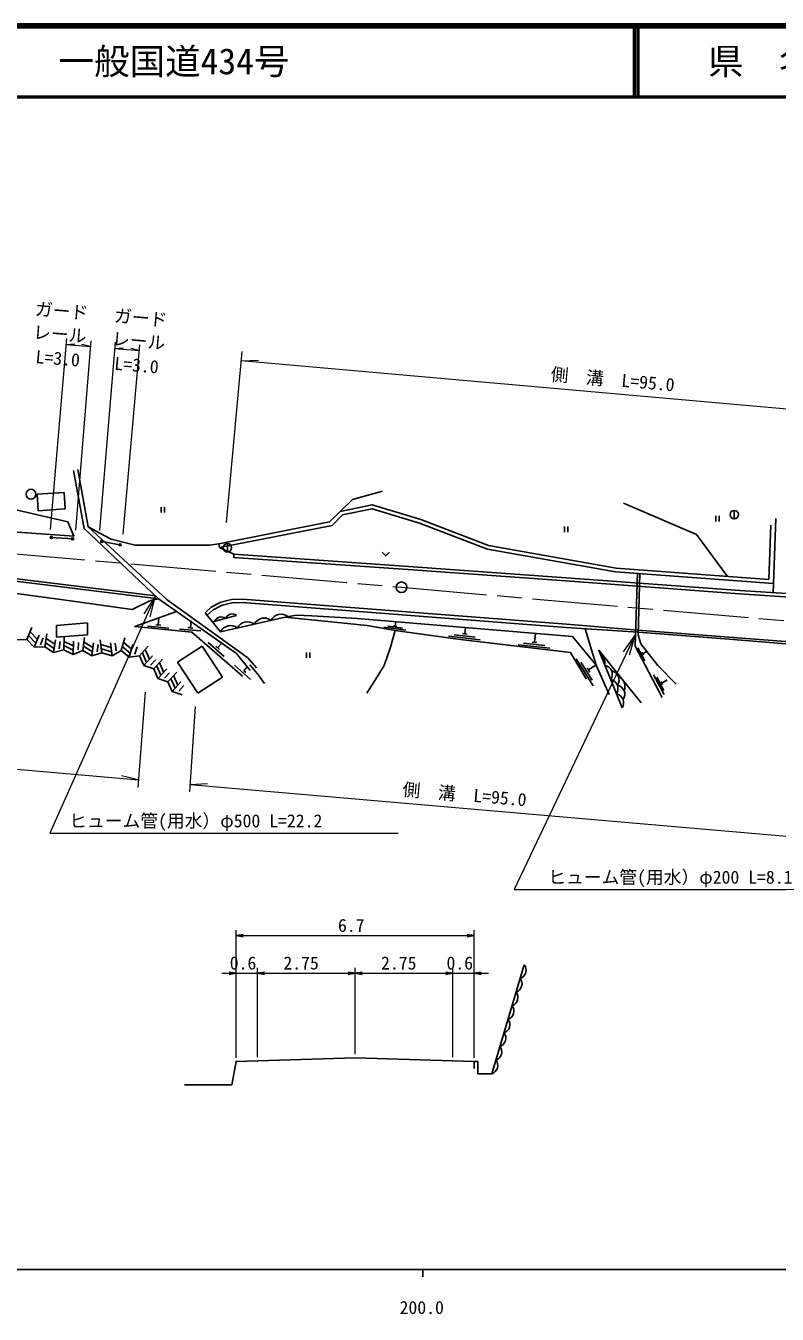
# Model space of a CAD drawing. Units: millimetres, scale not verified, with parts at other scales. Extents: x 40000 to 680000, y 20000 to 380000.
# Drawn here: x 212122 to 317871, y 198715 to 380000 of the extents above; entities that cross this region are included whole.
import ezdxf
from ezdxf.enums import TextEntityAlignment as Align

# ---------------------------------------------------------------- set-up
doc = ezdxf.new("R2010")
doc.units = ezdxf.units.MM
doc.header["$LTSCALE"] = 1000
doc.linetypes.add('CHAIN', pattern=[18.5, 12, -1.5, 3.5, -1.5])
for name, color, linetype, lineweight in [('M-BGD', 7, 'Continuous', 25), ('M-BMK', 2, 'CHAIN', 13), ('M-BMK-ROW', 30, 'Continuous', 25), ('M-BMK-SRVR', 3, 'Continuous', 25), ('M-STR-HTXT', 7, 'Continuous', 13), ('M-TTL', 2, 'Continuous', 140), ('M-TTL-BAND', 7, 'Continuous', 25), ('M-TTL-LINE', 7, 'Continuous', 50)]:
    doc.layers.add(name, color=color, linetype=linetype, lineweight=lineweight)
doc.layers.add('M-TTL-TXT', color=7, linetype='Continuous')
doc.styles.add('ＭＳ ゴシック', font='')
doc.styles.get('ＭＳ ゴシック').set_extended_font_data('MS Gothic')

# ---------------------------------------------------------------- blocks, each defined once
blk = doc.blocks.new('open_arrow')
at = {"color": 0, "linetype": 'Continuous', "lineweight": -2}
blk.add_lwpolyline([(7.5, 1.25), (0, 0), (7.5, -1.25)], dxfattribs=at)

msp = doc.modelspace()

# ---------------------------------------------------------------- linework, layer by layer
at = {"layer": 'M-BGD'}
for p, q in [((213739, 314090), (217548, 314337)), ((213739, 314090), (213863, 311773)), ((217548, 314337), (217673, 312020)), ((213863, 311773), (217673, 312020)), ((231173, 312279), (231173, 311496)), ((231640, 312279), (231640, 311496)), ((306529, 308419), (296217, 312830)), ((311825, 311821), (311825, 310621)), ((309236, 311026), (309236, 310243)), ((309703, 311026), (309703, 310243)), ((317317, 300220), (317676, 310670)), ((287924, 309550), (287924, 308767)), ((288391, 309550), (288391, 308767)), ((310895, 302532), (306529, 308419)), ((316704, 302101), (316947, 309756)), ((215577, 308018), (218877, 307803)), ((222668, 307487), (225561, 306943)), ((240496, 307149), (240496, 305949)), ((216455, 295624), (220787, 295971)), ((216468, 293954), (216455, 295624)), ((220800, 294301), (220787, 295971)), ((229255, 295531), (232243, 295260)), ((230427, 295726), (231124, 295663)), ((230776, 295695), (230867, 296698)), ((235287, 295288), (235378, 296291)), ((238413, 296122), (241780, 297015)), ((263051, 295516), (265131, 295228)), ((263877, 295614), (264362, 295546)), ((264120, 295580), (264197, 296135)), ((212992, 295344), (212288, 293638)), ((212516, 294190), (213537, 293119)), ((212743, 294741), (213764, 293670)), ((214013, 294273), (213309, 292567)), ((214586, 293888), (214183, 292912)), ((215075, 294428), (214789, 292606)), ((214974, 293785), (216217, 292981)), ((216468, 293954), (220800, 294301)), ((217513, 294029), (217461, 292186)), ((220403, 293939), (220165, 292109)), ((226053, 293883), (225530, 292114)), ((233766, 295125), (236753, 294854)), ((234938, 295320), (235635, 295257)), ((262502, 295380), (265622, 294948)), ((271606, 294104), (276078, 293603)), ((272385, 294319), (275366, 293984)), ((273561, 294489), (274257, 294411)), ((273909, 294450), (274006, 295317)), ((283710, 293253), (283850, 294496)), ((212288, 293638), (210809, 293600)), ((212288, 293638), (213309, 292567)), ((214789, 292606), (213309, 292567)), ((214789, 292606), (216031, 291803)), ((214881, 293195), (216124, 292392)), ((216318, 293625), (216031, 291803)), ((217461, 292186), (216031, 291803)), ((216965, 293385), (216801, 292341)), ((217461, 292186), (218796, 291547)), ((217478, 292782), (218813, 292144)), ((217495, 293378), (218830, 292740)), ((218848, 293391), (218796, 291547)), ((220165, 292109), (218796, 291547)), ((219520, 293236), (219491, 292180)), ((220165, 292109), (221429, 291340)), ((220242, 292701), (221506, 291931)), ((220319, 293292), (221583, 292523)), ((221667, 293169), (221429, 291340)), ((222320, 292946), (222184, 291899)), ((222607, 293590), (222848, 291761)), ((222692, 292943), (224112, 292525)), ((222770, 292352), (224190, 291934)), ((224027, 293171), (224268, 291342)), ((225530, 292114), (224268, 291342)), ((224715, 293124), (224853, 292077)), ((225530, 292114), (226658, 291155)), ((225699, 292686), (226826, 291727)), ((225868, 293258), (226995, 292299)), ((227180, 292925), (226658, 291155)), ((227790, 292602), (227491, 291589)), ((229367, 292712), (228125, 291348)), ((228928, 292230), (229524, 290876)), ((236962, 292715), (233481, 290475)), ((236962, 292715), (239824, 288362)), ((237795, 293248), (240020, 291236)), ((238849, 292699), (239368, 292229)), ((239108, 292464), (239697, 293116)), ((281407, 292908), (285879, 292406)), ((282186, 293122), (285167, 292788)), ((283362, 293292), (284058, 293214)), ((298247, 292471), (299249, 290626)), ((298933, 291649), (299512, 291963)), ((222848, 291761), (221429, 291340)), ((222848, 291761), (224268, 291342)), ((228125, 291348), (226658, 291155)), ((228125, 291348), (228721, 289994)), ((228526, 291789), (229122, 290435)), ((229963, 291358), (228721, 289994)), ((230371, 290801), (229660, 290020)), ((231367, 290891), (230125, 289527)), ((230928, 290409), (231524, 289054)), ((233481, 290475), (236342, 286121)), ((251650, 291841), (251650, 291058)), ((252117, 291841), (252117, 291058)), ((289597, 290947), (291987, 287135)), ((290249, 290471), (291843, 287930)), ((298816, 291864), (299049, 291433)), ((230125, 289527), (228721, 289994)), ((230125, 289527), (230721, 288172)), ((230527, 289968), (231123, 288613)), ((231963, 289536), (230721, 288172)), ((232371, 288980), (231660, 288199)), ((233368, 289070), (232126, 287706)), ((232929, 288588), (233525, 287233)), ((239824, 288362), (236342, 286121)), ((241500, 290040), (243725, 288028)), ((242814, 289257), (243289, 289782)), ((242814, 289257), (243073, 289022)), ((291114, 289656), (291486, 289063)), ((291300, 289360), (292360, 290024)), ((300470, 288696), (301972, 285928)), ((300905, 288335), (301907, 286489)), ((232126, 287706), (230721, 288172)), ((232126, 287706), (232722, 286351)), ((232527, 288147), (233123, 286792)), ((233964, 287715), (232722, 286351)), ((234372, 287159), (233661, 286377)), ((301474, 287728), (301707, 287297)), ((301590, 287512), (302360, 287930)), ((234126, 285884), (232722, 286351)), ((275221, 234293), (275221, 233306))]:
    msp.add_line(p, q, dxfattribs=at)
for points in [[(218850, 317421), (220347, 309283), (230820, 299374), (241760, 291661), (243695, 289283)], [(219457, 317581), (220907, 309516), (232034, 299240), (243357, 291059), (244593, 289661)], [(220907, 309516), (222559, 308588), (224139, 307754), (227524, 306921), (237972, 306931), (239279, 307104), (254865, 310223), (258124, 313332), (262346, 314516)], [(239279, 307104), (239397, 306606), (255226, 309704), (256690, 311171), (260848, 312038), (267551, 310014), (277083, 306339), (295130, 303160), (317362, 301511)], [(256372, 311660), (260873, 312594), (267726, 310525), (277228, 306862), (295197, 303696), (316704, 302101)], [(239397, 306606), (241417, 305644), (265974, 303934), (288152, 302334), (312598, 300520), (334630, 299118)], [(75719, 265360), (92139, 276838), (96644, 279663), (100133, 281760), (104031, 283885), (109040, 286416), (111744, 287713), (115322, 289183), (118191, 290237), (121861, 291410), (124824, 292316), (127522, 293002), (132618, 294145), (148605, 297390), (172006, 302256), (186685, 305018), (189809, 304767), (230391, 299779)], [(75917, 265071), (92332, 276546), (96828, 279365), (100307, 281456), (104193, 283575), (109194, 286102), (111886, 287393), (115449, 288857), (118305, 289905), (121966, 291076), (124919, 291979), (127603, 292662), (132691, 293803), (148675, 297048), (172074, 301913), (186704, 304665), (189774, 304419), (230820, 299374)], [(241417, 305644), (241392, 305195), (265942, 303486), (288119, 301885), (312567, 300071), (334492, 298615)], [(262257, 305943), (262788, 305413), (263318, 305943)], [(301672, 285468), (297890, 292723), (298211, 303015)], [(298551, 303004), (298279, 294303), (298667, 293017), (301077, 290011), (303662, 287360)], [(166490, 300752), (187181, 302726), (211143, 300062), (217044, 299299), (227082, 297854), (229668, 299118), (230820, 299374)], [(332195, 292358), (328732, 292639), (320845, 293225), (311042, 293962), (298305, 294978), (288212, 295786), (242603, 299317), (241088, 299254), (239584, 298914), (238226, 298187), (237369, 297411)], [(242600, 288504), (235482, 294659), (227459, 295469), (233348, 297592)], [(237369, 297411), (239525, 294747), (248645, 296800), (260152, 295606), (264126, 294919), (273319, 293631), (288775, 291819), (290990, 288121)], [(332049, 291957), (328707, 292281), (320787, 292913), (311097, 293687), (298313, 294675), (288177, 295337), (242595, 298867), (241147, 298806), (239743, 298489), (238487, 297817), (237671, 297078)], [(248645, 296800), (250225, 297059), (252396, 296975), (258777, 296588), (289050, 294062), (292401, 290036)], [(290829, 295164), (292401, 290036), (294212, 285893)], [(298733, 284743), (292766, 292148), (296026, 284012)], [(245720, 287463), (244727, 288826), (243662, 290069)], [(234456, 230993), (241121, 230993), (241721, 234293), (258471, 234793), (275221, 234293), (275721, 234293), (275721, 232543), (277721, 232543), (282280, 247880)]]:
    msp.add_lwpolyline(points, dxfattribs=at)
msp.add_lwpolyline([(193599, 309955), (218904, 308197), (218053, 310199), (201771, 313959)], close=True, dxfattribs=at)
for centre, radius in [((212859, 314093), 700), ((311825, 311221), 600), ((215725, 308008), 150), ((218728, 307813), 150), ((222815, 307459), 150), ((225414, 306970), 150), ((240496, 306549), 600)]:
    msp.add_circle(centre, radius, dxfattribs=at)
for centre, radius, start, end in [((239609, 295855), 978, 50.08362, 159.61844), ((240938, 294012), 1593, 52.88273, 152.49089), ((241153, 296265), 978, 50.08362, 159.61844), ((243311, 294546), 1593, 52.88273, 152.49089), ((245685, 295080), 1593, 52.88273, 152.49089), ((248059, 295615), 1593, 52.88273, 152.49089), ((291223, 290194), 2412, 355.36533, 48.30656), ((293391, 288747), 1275, 324.33194, 79.33994), ((294339, 287968), 1275, 324.33194, 79.33994), ((294915, 287041), 1527, 337.10011, 66.57178), ((294191, 286751), 1275, 324.33194, 79.33994), ((295139, 285973), 1275, 324.33194, 79.33994), ((294991, 284755), 1275, 324.33194, 79.33994), ((281276, 247135), 1250, 290.31568, 36.57588), ((280706, 245218), 1250, 290.31568, 36.57588), ((280136, 243301), 1250, 290.31568, 36.57588), ((279567, 241384), 1250, 290.31568, 36.57588), ((278997, 239467), 1250, 290.31568, 36.57588), ((278427, 237550), 1250, 290.31568, 36.57588), ((277857, 235632), 1250, 290.31568, 36.57588), ((277287, 233715), 1250, 290.31568, 36.57588)]:
    msp.add_arc(centre, radius, start, end, dxfattribs=at)
at = {"layer": 'M-BMK'}
msp.add_lwpolyline([(74058, 267790), (90655, 279315), (96855, 283505), (102730, 286831), (110697, 290630), (119693, 294384), (125025, 295940), (131705, 297435), (164779, 305002), (171015, 306321), (174455, 307025), (179039, 307518), (184655, 307755), (190054, 307477), (264991, 300999), (364717, 292300), (463462, 283856)], dxfattribs=at)
at = {"layer": 'M-BMK-ROW'}
msp.add_lwpolyline([(264126, 294919), (263432, 292593), (262555, 289979), (261321, 288028), (260105, 286102)], dxfattribs=at)
at = {"layer": 'M-BMK-SRVR'}
msp.add_circle((264991, 300999), 750, dxfattribs=at)
at = {"layer": 'M-STR-HTXT'}
for p, q in [((217858, 335979), (215555, 309104)), ((221293, 335688), (219125, 309052)), ((224722, 335479), (222510, 308994)), ((217789, 335173), (219014, 335250)), ((217789, 335174), (221228, 334894)), ((221228, 334894), (220030, 335163)), ((224649, 334608), (225875, 334672)), ((224649, 334608), (228079, 334306)), ((228149, 335104), (225803, 308483)), ((228077, 334291), (226887, 334590)), ((242535, 334178), (240305, 310094)), ((242411, 332841), (244863, 332968)), ((336568, 324544), (242411, 332841)), ((228933, 286256), (227900, 272830)), ((235958, 284242), (235155, 272227)), ((227982, 273897), (225590, 274450)), ((235224, 273258), (237676, 273389)), ((235224, 273258), (329541, 265088)), ((241721, 247196), (241721, 252737)), ((241721, 251987), (275221, 251987)), ((275221, 247196), (275221, 252737)), ((239721, 246696), (246721, 246696)), ((241721, 234793), (241721, 247446)), ((244721, 234883), (244721, 247446)), ((244721, 246696), (258471, 246696)), ((258471, 235293), (258471, 247446)), ((258471, 246696), (272221, 246696)), ((270221, 246696), (277221, 246696)), ((272221, 234883), (272221, 247446)), ((275221, 234793), (275221, 247446))]:
    msp.add_line(p, q, dxfattribs=at)
for points in [[(230391, 299779), (215503, 266408), (264550, 266408)], [(297943, 294422), (280834, 258482), (329881, 258482)], [(91121, 242831), (96992, 246855), (107202, 253884), (112893, 257646), (116061, 259476), (120536, 261761), (124208, 263414), (128255, 265074), (134749, 267189), (137430, 267994), (171416, 275505), (176590, 276335), (183497, 276870), (190419, 276919), (196888, 276628), (227982, 273897)]]:
    msp.add_lwpolyline(points, dxfattribs=at)
at = {"layer": 'M-TTL'}
msp.add_line((680000, 380000), (40000, 380000), dxfattribs=at)
at = {"layer": 'M-TTL-BAND'}
for p, q in [((40000, 205000), (579000, 205000)), ((268000, 205000), (268000, 204000))]:
    msp.add_line(p, q, dxfattribs=at)
at = {"layer": 'M-TTL-LINE'}
for p, q in [((297750, 380000), (297750, 370000)), ((298250, 380000), (298250, 370000)), ((40000, 370000), (680000, 370000))]:
    msp.add_line(p, q, dxfattribs=at)

# ---------------------------------------------------------------- block references
at = {"layer": 'M-STR-HTXT'}
for p, xscale, yscale, rotation in [((230391, 299779), 400, 400, 246), ((297943, 294422), 400, 400, 244.5), ((275221, 251987), 133, 133, 180), ((241721, 246696), 133, 133, 180), ((258471, 246696), 133, 133, 180), ((272221, 246696), 133, 133, 180), ((272221, 246696), 133, 133, 180)]:
    msp.add_blockref('open_arrow', p, dxfattribs=dict(at, xscale=xscale, yscale=yscale, rotation=rotation))
at = {"layer": 'M-STR-HTXT', "xscale": 133, "yscale": 133}
for p in [(241721, 251987), (244721, 246696), (244721, 246696), (258471, 246696), (275221, 246696)]:
    msp.add_blockref('open_arrow', p, dxfattribs=at)

# ---------------------------------------------------------------- texts
at = {"layer": 'M-STR-HTXT', "style": 'ＭＳ ゴシック'}
for s, rotation, p in [('ガード', 355.347, (217057, 338425)), ('ガード', 354.964, (228178, 337468)), ('レール', 355.347, (216792, 335170)), ('レール', 354.964, (227891, 334215)), ('L=3.0', 355.347, (216513, 331744)), ('L=3.0', 354.964, (227589, 330791)), ('側\u3000溝\u3000L=95.0', 354.964, (294580, 328777)), ('側\u3000溝\u3000L=95.0', 355.049, (273746, 270376))]:
    msp.add_text(s, height=1833, rotation=rotation, dxfattribs=at).set_placement(p, align=Align.BOTTOM_CENTER)
for s, p in [('ヒューム管(用水）φ500 L=22.2', (253855, 266669)), ('ヒューム管(用水）φ200 L=8.1', (320016, 258743))]:
    msp.add_text(s, height=1833, dxfattribs=at).set_placement(p, align=Align.BOTTOM_RIGHT)
for s, p in [('6.7', (257929, 253424)), ('0.6', (242697, 248134)), ('2.75', (250866, 248134)), ('2.75', (264616, 248134)), ('0.6', (273197, 248134))]:
    msp.add_text(s, height=1833, dxfattribs=at).set_placement(p, align=Align.MIDDLE_CENTER)
at = {"layer": 'M-TTL-BAND', "style": 'ＭＳ ゴシック'}
msp.add_text('200.0', height=1833, dxfattribs=at).set_placement((267844, 198195), align=Align.BOTTOM_CENTER)
at = {"layer": 'M-TTL-TXT', "style": 'ＭＳ ゴシック'}
msp.add_text('一般国道434号', height=3666, dxfattribs=at).set_placement((216734, 375000), align=Align.MIDDLE_LEFT)
msp.add_text('県\u3000名', height=3666, dxfattribs=at).set_placement((315625, 375000), align=Align.MIDDLE_CENTER)

doc.saveas('drawing.dxf')
